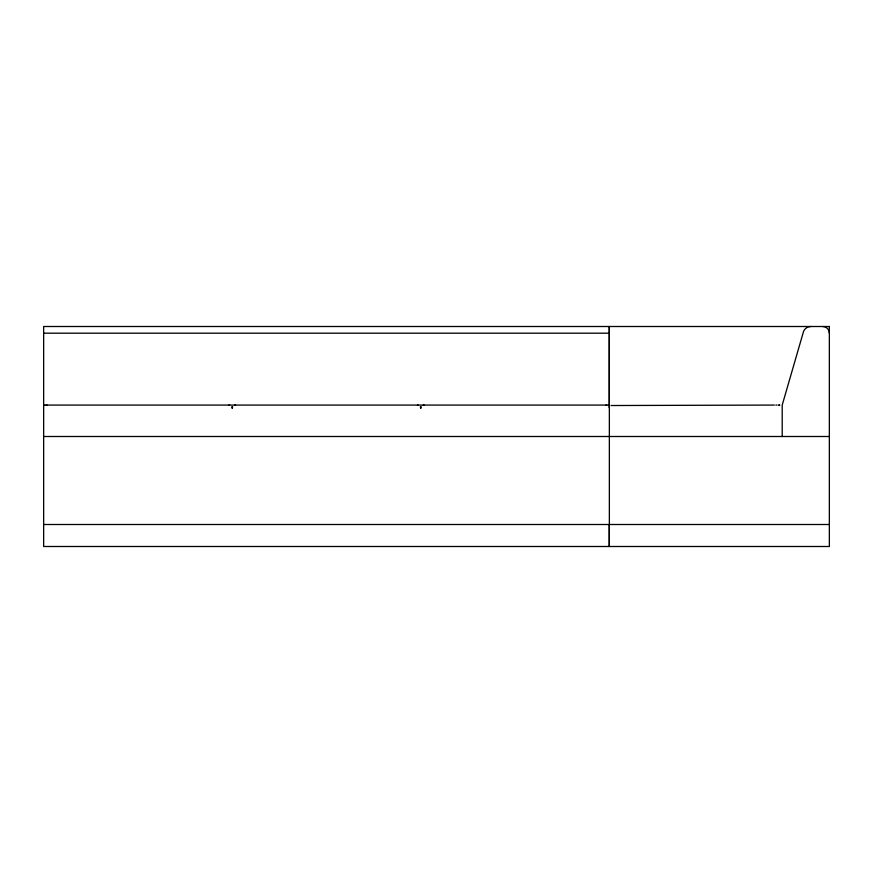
<?xml version="1.0" encoding="UTF-8"?>
<svg xmlns="http://www.w3.org/2000/svg" width="873" height="873" viewBox="0 0 873 873"><rect width="100%" height="100%" fill="white"/><g stroke="black" fill="none" stroke-linecap="round" stroke-linejoin="round"><path stroke-width="1.31" d="M232.665 406.742L232.218 408.4L231.771 406.742M421.233 406.742L420.786 408.4L420.339 406.742M611.024 405.519L774.351 405.072M46.116 405.181L46.978 405.072M234.684 405.181L235.546 405.072M423.252 405.181L424.114 405.072M43.65 333.191L609.212 333.191M43.65 405.072L609.212 405.072M775.813 405.072L777.101 405.072M778.672 405.072L779.622 405.159M43.65 436.5L829.35 436.5M43.65 524.498L829.35 524.498M606.026 405.072L606.768 405.159M417.458 405.072L418.2 405.159M228.89 405.072L229.632 405.159M778.88 405.072L779.742 405.181M782.208 436.5L782.208 405.072L803.04 333.191A7.933 7.933 0 0 1 810.875 326.502M609.354 326.502L609.354 546.498M609.212 326.502L609.212 407.691M609.212 524.498L609.212 546.498M822.682 326.502A6.668 6.668 0 0 1 829.35 333.17M829.35 326.502L43.65 326.502L43.65 546.498L829.35 546.498L829.35 326.502"/></g></svg>
